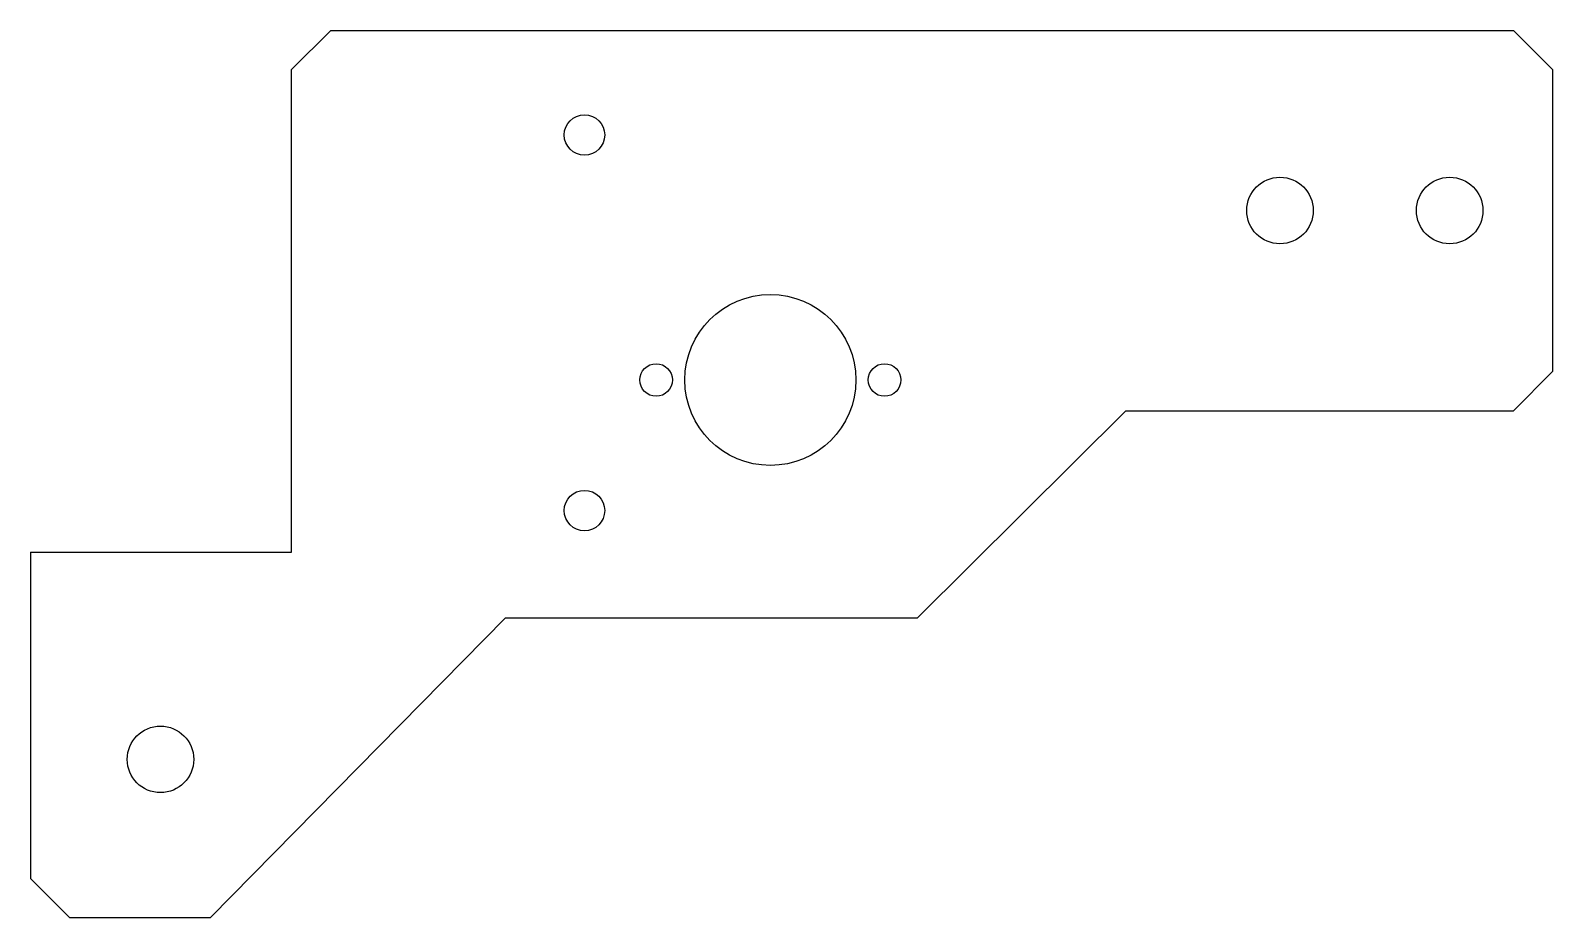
# Model space of a CAD drawing. Extents: x -243 to -127, y 174 to 242.
import ezdxf

# ---------------------------------------------------------------- set-up
doc = ezdxf.new("R2010")
doc.units = 0
doc.layers.add('MODELSKETCH_VISIBLE', color=7, linetype='CONTINUOUS')

msp = doc.modelspace()

# ---------------------------------------------------------------- linework, layer by layer
at = {"layer": 'MODELSKETCH_VISIBLE'}
for p, q in [((-223.36, 238.63), (-220.36, 241.63)), ((-220.36, 241.63), (-129.76, 241.63)), ((-129.76, 241.63), (-126.76, 238.63)), ((-223.36, 201.63), (-223.36, 238.63)), ((-126.76, 238.63), (-126.76, 215.48)), ((-129.76, 212.48), (-126.76, 215.48)), ((-175.42, 196.62), (-159.46, 212.48)), ((-159.46, 212.48), (-129.76, 212.48)), ((-243.36, 201.63), (-223.36, 201.63)), ((-243.36, 201.63), (-243.36, 176.63)), ((-229.56, 173.63), (-206.96, 196.62)), ((-206.96, 196.62), (-175.42, 196.62)), ((-243.36, 176.63), (-240.36, 173.63)), ((-240.36, 173.63), (-229.56, 173.63))]:
    msp.add_line(p, q, dxfattribs=at)
for centre, radius in [((-200.92, 233.62), 1.55), ((-147.64, 227.83), 2.55), ((-134.64, 227.83), 2.55), ((-186.68, 214.84), 6.55), ((-195.43, 214.84), 1.25), ((-177.93, 214.84), 1.25), ((-200.92, 204.83), 1.55), ((-233.4, 185.76), 2.55)]:
    msp.add_circle(centre, radius, dxfattribs=at)

doc.saveas('drawing.dxf')
